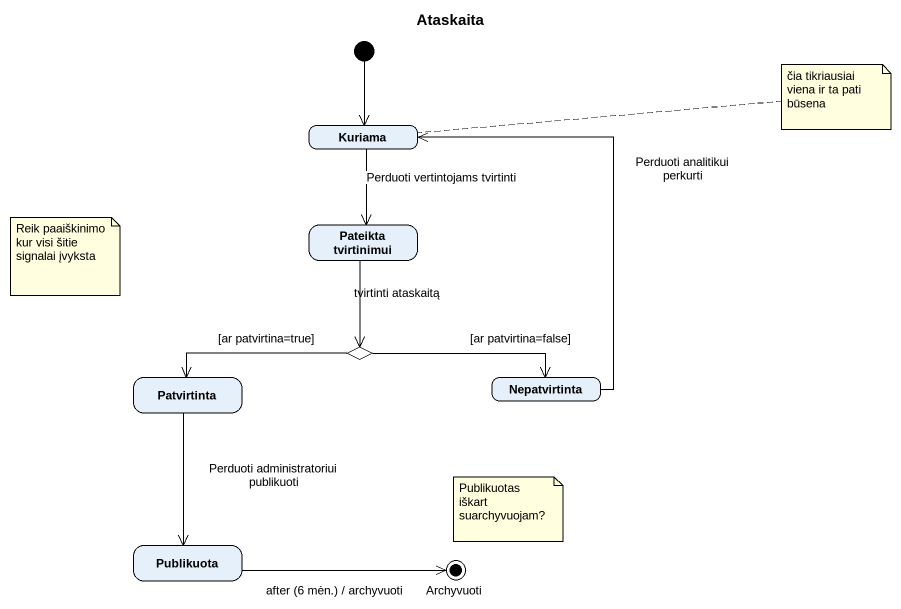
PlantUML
@startuml
title Ataskaita
hide empty description
state Kuriama
state "Pateikta tvirtinimui" as Pateikta_tvirtinimui
state Patvirtinta
state "tvirtinti ataskaitą" as tvirtinti_ataskaitą <<choice>>
state Nepatvirtinta
state Publikuota
state Archyvuoti <<end>>
[*] --> Kuriama
Kuriama --> Pateikta_tvirtinimui : Perduoti vertintojams tvirtinti
Pateikta_tvirtinimui --> tvirtinti_ataskaitą
Patvirtinta --> Publikuota : Perduoti administratoriui publikuoti
tvirtinti_ataskaitą -left-> Patvirtinta : [ar patvirtina=true]
tvirtinti_ataskaitą -right-> Nepatvirtinta : [ar patvirtina=false]
Nepatvirtinta -up-> Kuriama : Perduoti analitikui perkurti
Publikuota -right-> Archyvuoti : after (6 mėn.) / archyvuoti
note right of Kuriama : čia tikriausiai viena ir ta pati būsena
note as N2
  Reik paaiškinimo kur visi šitie signalai įvyksta
end note
note as N3
  Publikuotas iškart suarchyvuojam?
end note
@enduml
